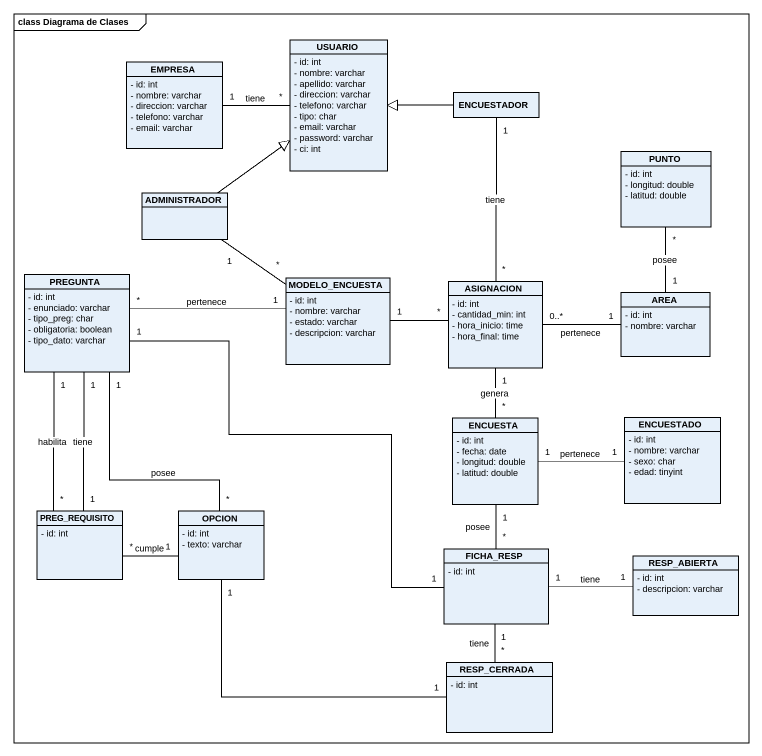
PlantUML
@startuml
mainframe class Diagrama de Clases
hide circle
hide empty members
skinparam classAttributeIconSize 0
class USUARIO {
  - id: int
  - nombre: varchar
  - apellido: varchar
  - direccion: varchar
  - telefono: varchar
  - tipo: char
  - email: varchar
  - password: varchar
  - ci: int
}
class EMPRESA {
  - id: int
  - nombre: varchar
  - direccion: varchar
  - telefono: varchar
  - email: varchar
}
class ENCUESTADOR
class PUNTO {
  - id: int
  - longitud: double
  - latitud: double
}
class ADMINISTRADOR
class PREGUNTA {
  - id: int
  - enunciado: varchar
  - tipo_preg: char
  - obligatoria: boolean
  - tipo_dato: varchar
}
class MODELO_ENCUESTA {
  - id: int
  - nombre: varchar
  - estado: varchar
  - descripcion: varchar
}
class ASIGNACION {
  - id: int
  - cantidad_min: int
  - hora_inicio: time
  - hora_final: time
}
class AREA {
  - id: int
  - nombre: varchar
}
class ENCUESTA {
  - id: int
  - fecha: date
  - longitud: double
  - latitud: double
}
class ENCUESTADO {
  - id: int
  - nombre: varchar
  - sexo: char
  - edad: tinyint
}
class PREG_REQUISITO {
  - id: int
}
class OPCION {
  - id: int
  - texto: varchar
}
class FICHA_RESP {
  - id: int
}
class RESP_ABIERTA {
  - id: int
  - descripcion: varchar
}
class RESP_CERRADA {
  - id: int
}
EMPRESA "1" -right- "*" USUARIO : tiene
ENCUESTADOR -left-|> USUARIO
ENCUESTADOR "1" -- "*" ASIGNACION : tiene
ADMINISTRADOR -up-|> USUARIO
ADMINISTRADOR "1" -- "*" MODELO_ENCUESTA
PREGUNTA "1" -- "*" PREG_REQUISITO : habilita
PREGUNTA "1" -- "1" PREG_REQUISITO : tiene
PREGUNTA "1" -- "*" OPCION : posee
PREGUNTA "1" -- "1" FICHA_RESP
MODELO_ENCUESTA "1" -left- "*" PREGUNTA : pertenece
MODELO_ENCUESTA "1" -right- "*" ASIGNACION
ASIGNACION "1" -- "*" ENCUESTA : genera
AREA "1" -up- "*" PUNTO : posee
AREA "1" -left- "0..*" ASIGNACION : pertenece
ENCUESTA "1" -right- "1" ENCUESTADO : pertenece
ENCUESTA "1" -- "*" FICHA_RESP : posee
PREG_REQUISITO "*" -right- "1" OPCION : cumple
OPCION "1" -right- "1" RESP_CERRADA
FICHA_RESP "1" -right- "1" RESP_ABIERTA : tiene
FICHA_RESP "1" -- "*" RESP_CERRADA : tiene
@enduml
